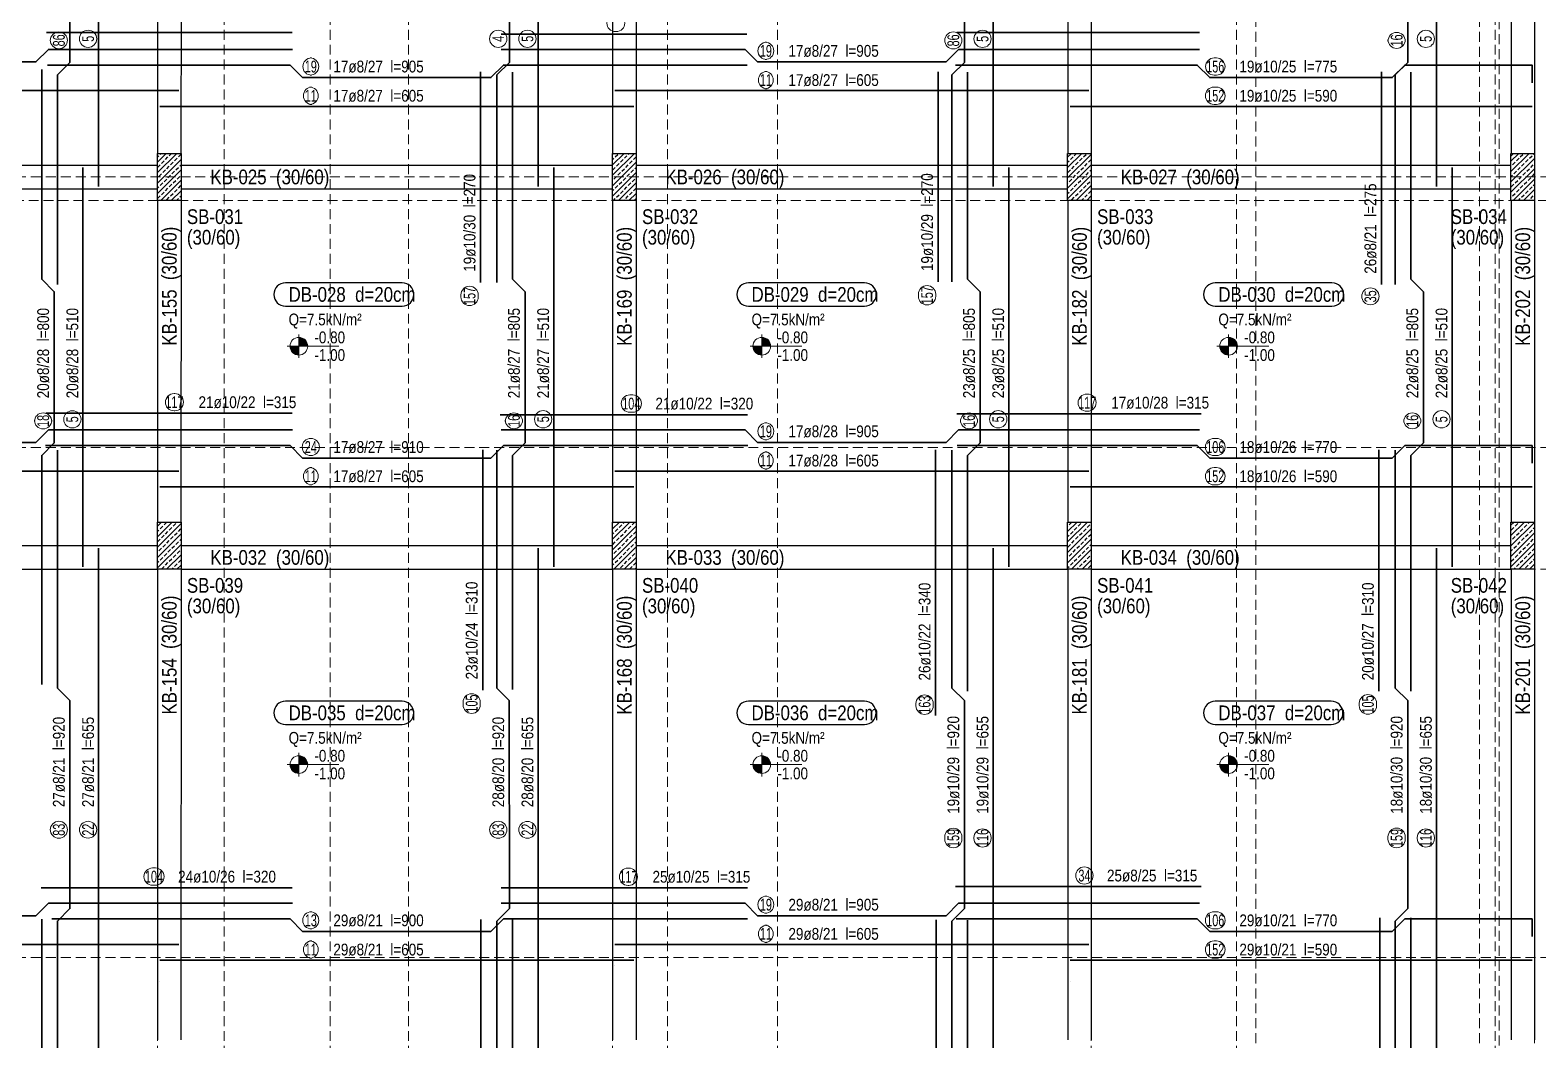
# Model space of a CAD drawing. Header units: millimetres. Extents: x 2300 to 11114, y 689 to 8824.
# Drawn here: x 5795 to 7716, y 4909 to 6196 of the extents above; entities that cross this region are included whole.
import ezdxf
from ezdxf.enums import TextEntityAlignment as Align

# ---------------------------------------------------------------- set-up
doc = ezdxf.new("R2010")
doc.units = ezdxf.units.MM
doc.linetypes.add('DASHED', pattern=[19.05, 12.7, -6.35])
for name, color, linetype, lineweight in [('AKS CIZGISI (BEYKENT)', 252, 'DASHED', 20), ('DONATI (BEYKENT)', 4, 'Continuous', 35), ('DONATI YAZISI (BEYKENT)', 3, 'Continuous', 20), ('DOSEME ISMI (BEYKENT)', 9, 'Continuous', 20), ('DOSEME PAFTA (BEYKENT)', 3, 'Continuous', 20), ('KIRIS (BEYKENT)', 2, 'Continuous', 30), ('KIRIS ISMI (BEYKENT)', 40, 'Continuous', 20), ('KOLON (BEYKENT)', 3, 'Continuous', 30), ('KOLON ISMI (BEYKENT)', 91, 'Continuous', 20), ('KOT CIZGI (BEYKENT)', 120, 'Continuous', 20), ('KOT YAZI (BEYKENT)', 7, 'Continuous', 20), ('POZ BALON (BEYKENT)', 14, 'Continuous', 20), ('POZ NO (BEYKENT)', 2, 'Continuous', 20), ('TARAMA (BEYKENT)', 252, 'Continuous', 25), ('YAZI (BEYKENT)', 140, 'Continuous', 20)]:
    doc.layers.add(name, color=color, linetype=linetype, lineweight=lineweight)
doc.styles.add('DONATI YAZISI (BEYKENT)', font='')
doc.styles.add('KOT (BEYKENT)', font='')
doc.styles.add('stastyle', font='RomanSTA.ttf')
doc.styles.add('YAZI (BEYKENT)', font='')
doc.styles.get('DONATI YAZISI (BEYKENT)').set_extended_font_data('Bahnschrift Light Condensed')
doc.styles.get('KOT (BEYKENT)').set_extended_font_data('Bahnschrift Light Condensed')
doc.styles.get('YAZI (BEYKENT)').set_extended_font_data('Bahnschrift Light Condensed')
pattern_1 = [(45, (705.027, 417.84), (-6.629126, 6.629126), []), (45, (711.6565, 417.84), (-6.629126, 6.629126), [4.6875, -2.34375])]

msp = doc.modelspace()

# ---------------------------------------------------------------- hatches: boundary and pattern name
at = {"layer": 'KOT CIZGI (BEYKENT)'}
h = msp.add_hatch(color=256, dxfattribs=at)
h.dxf.hatch_style = 1
h.paths.add_polyline_path([(6137.04, 5804.38), (6137.04, 5793.13), (6148.29, 5793.13, 0.4142136)])
h = msp.add_hatch(color=256, dxfattribs=at)
h.dxf.hatch_style = 1
h.paths.add_polyline_path([(6727.04, 5804.38), (6727.04, 5793.13), (6738.29, 5793.13, 0.4142136)])
h = msp.add_hatch(color=256, dxfattribs=at)
h.dxf.hatch_style = 1
h.paths.add_polyline_path([(7322.04, 5804.38), (7322.04, 5793.13), (7333.29, 5793.13, 0.4142136)])
h = msp.add_hatch(color=256, dxfattribs=at)
h.dxf.hatch_style = 1
h.paths.add_polyline_path([(6137.04, 5793.13), (6125.79, 5793.13, 0.4142136), (6137.04, 5781.88)])
h = msp.add_hatch(color=256, dxfattribs=at)
h.dxf.hatch_style = 1
h.paths.add_polyline_path([(6727.04, 5793.13), (6715.79, 5793.13, 0.4142136), (6727.04, 5781.88)])
h = msp.add_hatch(color=256, dxfattribs=at)
h.dxf.hatch_style = 1
h.paths.add_polyline_path([(7322.04, 5793.13), (7310.79, 5793.13, 0.4142136), (7322.04, 5781.88)])
h = msp.add_hatch(color=256, dxfattribs=at)
h.dxf.hatch_style = 1
h.paths.add_polyline_path([(6137.04, 5271.05), (6137.04, 5259.8), (6148.29, 5259.8, 0.4142136)])
h = msp.add_hatch(color=256, dxfattribs=at)
h.dxf.hatch_style = 1
h.paths.add_polyline_path([(6727.04, 5271.05), (6727.04, 5259.8), (6738.29, 5259.8, 0.4142136)])
h = msp.add_hatch(color=256, dxfattribs=at)
h.dxf.hatch_style = 1
h.paths.add_polyline_path([(7322.04, 5271.05), (7322.04, 5259.8), (7333.29, 5259.8, 0.4142136)])
h = msp.add_hatch(color=256, dxfattribs=at)
h.dxf.hatch_style = 1
h.paths.add_polyline_path([(6137.04, 5259.8), (6125.79, 5259.8, 0.4142136), (6137.04, 5248.55)])
h = msp.add_hatch(color=256, dxfattribs=at)
h.dxf.hatch_style = 1
h.paths.add_polyline_path([(6727.04, 5259.8), (6715.79, 5259.8, 0.4142136), (6727.04, 5248.55)])
h = msp.add_hatch(color=256, dxfattribs=at)
h.dxf.hatch_style = 1
h.paths.add_polyline_path([(7322.04, 5259.8), (7310.79, 5259.8, 0.4142136), (7322.04, 5248.55)])
at = {"layer": 'TARAMA (BEYKENT)'}
h = msp.add_hatch(dxfattribs=at)
h.set_pattern_fill('ANSI33', color=256, scale=1.5, style=0, pattern_type=0)
h.set_pattern_definition(pattern_1)
h.paths.add_polyline_path([(5956.88, 6038.91), (5986.88, 6038.91), (5986.88, 5978.91), (5956.88, 5978.91)], flags=0)
h = msp.add_hatch(dxfattribs=at)
h.set_pattern_fill('ANSI33', color=256, scale=1.5, style=0, pattern_type=0)
h.set_pattern_definition(pattern_1)
h.paths.add_polyline_path([(6536.88, 6038.91), (6566.88, 6038.91), (6566.88, 5978.91), (6536.88, 5978.91)], flags=0)
h = msp.add_hatch(dxfattribs=at)
h.set_pattern_fill('ANSI33', color=256, scale=1.5, style=0, pattern_type=0)
h.set_pattern_definition(pattern_1)
h.paths.add_polyline_path([(7116.88, 6038.91), (7146.88, 6038.91), (7146.88, 5978.91), (7116.88, 5978.91)], flags=0)
h = msp.add_hatch(dxfattribs=at)
h.set_pattern_fill('ANSI33', color=256, scale=1.5, style=0, pattern_type=0)
h.set_pattern_definition(pattern_1)
h.paths.add_polyline_path([(7681.88, 6038.91), (7711.88, 6038.91), (7711.88, 5978.91), (7681.88, 5978.91)], flags=0)
h = msp.add_hatch(dxfattribs=at)
h.set_pattern_fill('ANSI33', color=256, scale=1.5, style=0, pattern_type=0)
h.set_pattern_definition(pattern_1)
h.paths.add_polyline_path([(5956.88, 5568.91), (5986.88, 5568.91), (5986.88, 5508.91), (5956.88, 5508.91)], flags=0)
h = msp.add_hatch(dxfattribs=at)
h.set_pattern_fill('ANSI33', color=256, scale=1.5, style=0, pattern_type=0)
h.set_pattern_definition(pattern_1)
h.paths.add_polyline_path([(6536.88, 5568.91), (6566.88, 5568.91), (6566.88, 5508.91), (6536.88, 5508.91)], flags=0)
h = msp.add_hatch(dxfattribs=at)
h.set_pattern_fill('ANSI33', color=256, scale=1.5, style=0, pattern_type=0)
h.set_pattern_definition(pattern_1)
h.paths.add_polyline_path([(7116.88, 5568.91), (7146.88, 5568.91), (7146.88, 5508.91), (7116.88, 5508.91)], flags=0)
h = msp.add_hatch(dxfattribs=at)
h.set_pattern_fill('ANSI33', color=256, scale=1.5, style=0, pattern_type=0)
h.set_pattern_definition(pattern_1)
h.paths.add_polyline_path([(7681.88, 5568.91), (7711.88, 5568.91), (7711.88, 5508.91), (7681.88, 5508.91)], flags=0)

# ---------------------------------------------------------------- linework, layer by layer
at = {"layer": 'AKS CIZGISI (BEYKENT)'}
for p, q in [((7666.88, 748.91), (7666.88, 8543.91)), ((7356.88, 808.91), (7356.88, 8513.91)), ((7641.88, 808.91), (7641.88, 8483.91)), ((7711.88, 808.91), (7711.88, 8483.91)), ((5956.88, 868.91), (5956.88, 8453.91)), ((6041.88, 868.91), (6041.88, 8453.91)), ((6176.88, 868.91), (6176.88, 8453.91)), ((6276.88, 868.91), (6276.88, 8453.91)), ((6536.88, 868.91), (6536.88, 8453.91)), ((6606.88, 868.91), (6606.88, 8453.91)), ((6746.88, 868.91), (6746.88, 8453.91)), ((7146.88, 868.91), (7146.88, 8453.91)), ((7331.88, 868.91), (7331.88, 8453.91)), ((7661.88, 868.91), (7661.88, 8423.91)), ((3261.88, 6008.91), (10994.38, 6008.91)), ((3201.88, 5978.91), (11054.38, 5978.91)), ((3261.88, 5663.91), (10994.38, 5663.91)), ((3261.88, 5508.91), (10994.38, 5508.91)), ((3261.88, 5013.91), (10994.38, 5013.91))]:
    msp.add_line(p, q, dxfattribs=at)
at = {"layer": 'DONATI (BEYKENT)'}
for points in [[(5829.38, 5871.78), (5829.38, 6139.03), (5845.29, 6154.95), (5845.28, 6347.61), (5829.38, 6363.53), (5829.38, 6677.67)], [(6389.38, 5874.31), (6389.38, 6139.02), (6405.29, 6154.94), (6405.28, 6347.6), (6389.38, 6363.52), (6389.38, 6673.51)], [(6969.38, 5875.2), (6969.38, 6139.02), (6985.29, 6154.94), (6985.28, 6347.6), (6969.38, 6363.52), (6969.38, 6678.79)], [(7534.38, 5871.77), (7534.38, 6139.02), (7550.29, 6154.94), (7550.28, 6347.6), (7534.38, 6363.52), (7534.38, 6662)], [(5881.88, 5996.91), (5881.88, 6505.91)], [(6441.88, 5996.9), (6441.88, 6505.9)], [(7021.88, 5996.9), (7021.88, 6505.9)], [(7586.88, 5996.9), (7586.88, 6505.9)], [(5815.44, 6192.93), (6128.64, 6192.93)], [(6394.68, 6190.97), (6707.91, 6190.97)], [(6975.74, 6192.92), (7284.83, 6192.92)], [(5235.08, 6171.41), (5545.75, 6171.41), (5561.67, 6155.5), (5801.83, 6155.51), (5817.75, 6171.41), (6128.75, 6171.41)], [(6394.75, 6171.41), (6705.75, 6171.41), (6721.67, 6155.5), (6961.83, 6155.51), (6977.75, 6171.41), (7285, 6171.41)], [(5816.6, 6151.41), (6125.76, 6151.41), (6141.68, 6135.5), (6381.84, 6135.51), (6397.76, 6151.41), (6708.25, 6151.41)], [(6973.94, 6151.41), (7282.01, 6151.41), (7297.92, 6135.5), (7530.59, 6135.51), (7546.51, 6151.41), (7708.76, 6151.41), (7708.78, 6128.91)], [(5809.38, 5361.77), (5809.38, 5654.02), (5825.29, 5669.94), (5825.28, 5862.6), (5809.38, 5878.52), (5809.38, 6145.77)], [(6368.72, 5874.21), (6368.72, 6143.05)], [(6409.38, 5355.48), (6409.38, 5654.03), (6425.29, 5669.95), (6425.28, 5862.61), (6409.38, 5878.53), (6409.38, 6142.54)], [(6951.82, 5875.09), (6951.82, 6143.02)], [(6989.38, 5353.53), (6989.38, 5654.03), (7005.29, 5669.95), (7005.28, 5862.61), (6989.38, 5878.53), (6989.38, 6142.3)], [(7516.84, 5871.67), (7516.84, 6143)], [(7554.38, 5353.56), (7554.38, 5654.03), (7570.29, 5669.95), (7570.28, 5862.61), (7554.38, 5878.53), (7554.38, 6142.66)], [(5379.88, 6118.91), (5983.88, 6118.91)], [(6539.88, 6118.91), (7143.88, 6118.91)], [(5959.88, 6098.91), (6563.88, 6098.91)], [(7119.88, 6098.91), (7708.88, 6098.91)], [(5861.88, 5511.9), (5861.88, 6020.9)], [(6461.88, 5511.91), (6461.88, 6020.91)], [(7041.88, 5511.91), (7041.88, 6020.91)], [(7606.88, 5511.91), (7606.88, 6020.91)], [(5814.42, 5707.63), (6128.64, 5707.63)], [(6975.8, 5707.05), (7287.14, 5707.05)], [(6393.41, 5705.86), (6709.03, 5705.86)], [(5230.58, 5686.41), (5545.75, 5686.41), (5561.67, 5670.5), (5801.83, 5670.51), (5817.75, 5686.41), (6128.75, 5686.41)], [(6394.75, 5686.41), (6705.75, 5686.41), (6721.67, 5670.5), (6961.83, 5670.51), (6977.75, 5686.41), (7285, 5686.41)], [(5814.14, 5666.41), (6125.76, 5666.41), (6141.68, 5650.5), (6381.84, 5650.51), (6397.76, 5666.41), (6709.14, 5666.41)], [(5829.38, 4756.78), (5829.38, 5060.28), (5845.29, 5076.2), (5845.28, 5341.36), (5829.38, 5357.28), (5829.38, 5660.78)], [(6371.44, 5354.59), (6371.44, 5661.07)], [(6389.38, 4756.77), (6389.38, 5060.27), (6405.29, 5076.19), (6405.28, 5341.35), (6389.38, 5357.27), (6389.38, 5660.77)], [(6948.64, 5322.54), (6948.64, 5661.02)], [(6969.38, 4756.77), (6969.38, 5060.27), (6985.29, 5076.19), (6985.28, 5341.35), (6969.38, 5357.27), (6969.38, 5660.77)], [(6976.24, 5666.41), (7282.01, 5666.41), (7297.92, 5650.5), (7530.59, 5650.51), (7546.51, 5666.41), (7708.76, 5666.41), (7708.78, 5643.91)], [(7513.65, 5353.45), (7513.65, 5661.03)], [(7534.38, 4756.77), (7534.38, 5060.27), (7550.29, 5076.19), (7550.28, 5341.35), (7534.38, 5357.27), (7534.38, 5660.77)], [(5379.88, 5633.91), (5983.88, 5633.91)], [(6539.88, 5633.91), (7143.88, 5633.91)], [(5959.88, 5613.91), (6563.88, 5613.91)], [(7119.88, 5613.91), (7708.88, 5613.91)], [(5881.88, 4881.91), (5881.88, 5535.91)], [(6441.88, 4881.9), (6441.88, 5535.9)], [(7021.88, 4881.9), (7021.88, 5535.9)], [(7586.88, 4881.9), (7586.88, 5535.9)], [(5808.64, 5102.89), (6128.64, 5102.89)], [(6395.02, 5102.7), (6708.77, 5102.7)], [(6974, 5104.26), (7287.14, 5104.26)], [(5230.57, 5083.05), (5545.75, 5083.05), (5561.67, 5067.14), (5801.83, 5067.15), (5817.75, 5083.05), (6128.75, 5083.05)], [(6394.75, 5083.05), (6705.75, 5083.05), (6721.67, 5067.14), (6961.83, 5067.15), (6977.75, 5083.05), (7285, 5083.05)], [(5809.38, 4276.38), (5809.38, 4539.02), (5825.29, 4554.94), (5825.28, 4747.6), (5809.38, 4763.52), (5809.38, 5062.73)], [(5822.26, 5063.05), (6125.76, 5063.05), (6141.68, 5047.14), (6381.84, 5047.15), (6397.76, 5063.05), (6708.87, 5063.05)], [(6368.8, 4755.86), (6368.8, 5062.52)], [(6409.38, 4277.82), (6409.38, 4539.03), (6425.29, 4554.95), (6425.28, 4747.61), (6409.38, 4763.53), (6409.38, 5063.5)], [(6949.43, 4756.65), (6949.43, 5061.95)], [(6974.7, 5063.05), (7282.01, 5063.05), (7297.92, 5047.14), (7530.59, 5047.15), (7546.51, 5063.05), (7708.76, 5063.05), (7708.78, 5040.55)], [(6989.38, 4278.89), (6989.38, 4539.03), (7005.29, 4554.95), (7005.28, 4747.61), (6989.38, 4763.53), (6989.38, 5061.64)], [(7514.81, 4756.22), (7514.81, 5064.45)], [(7554.38, 4277.6), (7554.38, 4539.03), (7570.29, 4554.95), (7570.28, 4747.61), (7554.38, 4763.53), (7554.38, 5064.58)], [(5379.88, 5030.55), (5983.88, 5030.55)], [(6539.88, 5030.55), (7143.88, 5030.55)], [(5959.88, 5010.55), (6563.88, 5010.55)], [(7119.88, 5010.55), (7708.88, 5010.55)]]:
    msp.add_lwpolyline(points, dxfattribs=at)
at = {"layer": 'DOSEME PAFTA (BEYKENT)', "lineweight": -3}
for points in [[(6120.01, 5844.26), (6268.76, 5844.26, 1), (6268.76, 5873.93), (6120.01, 5873.93, 1)], [(6710.01, 5844.26), (6858.1, 5844.26, 1), (6858.1, 5873.93), (6710.01, 5873.93, 1)], [(7305.01, 5844.26), (7453.77, 5844.26, 1), (7453.77, 5873.93), (7305.01, 5873.93, 1)], [(6120.01, 5310.92), (6268.58, 5310.92, 1), (6268.58, 5340.6), (6120.01, 5340.6, 1)], [(6710.01, 5310.92), (6858.01, 5310.92, 1), (6858.01, 5340.6), (6710.01, 5340.6, 1)], [(7305.01, 5310.92), (7452.88, 5310.92, 1), (7452.88, 5340.6), (7305.01, 5340.6, 1)]]:
    msp.add_lwpolyline(points, format="xyb", close=True, dxfattribs=at)
at = {"layer": 'KIRIS (BEYKENT)'}
for p, q in [((5956.78, 6449.01), (5956.78, 6038.91)), ((5986.88, 6449.01), (5986.78, 6038.91)), ((6536.78, 6449.01), (6536.78, 6038.91)), ((6566.88, 6449.01), (6566.78, 6038.91)), ((7116.98, 6449.01), (7116.98, 6038.91)), ((7146.88, 6449.01), (7146.98, 6038.91)), ((7681.98, 6449.01), (7681.98, 6038.91)), ((7711.88, 6449.01), (7711.98, 6038.91)), ((5406.98, 6023.91), (5956.78, 6023.91)), ((5986.78, 6023.91), (6536.78, 6023.91)), ((6566.78, 6023.91), (7116.98, 6023.91)), ((7146.98, 6023.91), (7681.98, 6023.91)), ((5406.98, 5993.91), (5956.78, 5993.91)), ((5956.78, 5978.91), (5956.78, 5568.81)), ((5986.78, 5993.91), (6536.78, 5993.91)), ((5986.88, 5978.91), (5986.78, 5568.81)), ((6536.78, 5978.91), (6536.78, 5568.81)), ((6566.78, 5993.91), (7116.98, 5993.91)), ((6566.88, 5978.91), (6566.78, 5568.81)), ((7116.98, 5978.91), (7116.98, 5568.81)), ((7146.88, 5978.91), (7146.98, 5568.81)), ((7146.98, 5993.91), (7681.98, 5993.91)), ((7681.98, 5978.91), (7681.98, 5568.81)), ((7711.88, 5978.91), (7711.98, 5568.81)), ((5406.98, 5538.91), (5956.78, 5538.91)), ((5986.78, 5538.91), (6536.78, 5538.91)), ((6566.78, 5538.91), (7116.98, 5538.91)), ((7146.98, 5538.91), (7681.98, 5538.91)), ((5406.98, 5508.91), (5956.78, 5508.91)), ((5956.78, 5508.81), (5956.78, 4909.01)), ((5986.88, 5508.81), (5986.78, 4909.01)), ((5986.88, 5508.91), (6536.78, 5508.91)), ((6536.78, 5508.81), (6536.78, 4909.01)), ((6566.88, 5508.81), (6566.78, 4909.01)), ((6566.88, 5508.91), (7116.88, 5508.91)), ((7116.98, 5508.81), (7116.98, 4909.01)), ((7146.88, 5508.81), (7146.98, 4909.01)), ((7146.98, 5508.91), (7681.88, 5508.91)), ((7681.98, 5508.81), (7681.98, 4909.01)), ((7711.88, 5508.81), (7711.98, 4909.01))]:
    msp.add_line(p, q, dxfattribs=at)
at = {"layer": 'KOLON (BEYKENT)'}
for points in [[(5956.88, 6038.91), (5986.88, 6038.91), (5986.88, 5978.91), (5956.88, 5978.91)], [(6536.88, 6038.91), (6566.88, 6038.91), (6566.88, 5978.91), (6536.88, 5978.91)], [(7116.88, 6038.91), (7146.88, 6038.91), (7146.88, 5978.91), (7116.88, 5978.91)], [(7681.88, 6038.91), (7711.88, 6038.91), (7711.88, 5978.91), (7681.88, 5978.91)], [(5956.88, 5568.91), (5986.88, 5568.91), (5986.88, 5508.91), (5956.88, 5508.91)], [(6536.88, 5568.91), (6566.88, 5568.91), (6566.88, 5508.91), (6536.88, 5508.91)], [(7116.88, 5568.91), (7146.88, 5568.91), (7146.88, 5508.91), (7116.88, 5508.91)], [(7681.88, 5568.91), (7711.88, 5568.91), (7711.88, 5508.91), (7681.88, 5508.91)]]:
    msp.add_lwpolyline(points, close=True, dxfattribs=at)
at = {"layer": 'KOT CIZGI (BEYKENT)'}
for p, q in [((6137.04, 5808.13), (6137.04, 5778.13)), ((6727.04, 5808.13), (6727.04, 5778.13)), ((7322.04, 5808.13), (7322.04, 5778.13)), ((6122.04, 5793.13), (6188.08, 5793.13)), ((6712.04, 5793.13), (6778.08, 5793.13)), ((7307.04, 5793.13), (7373.08, 5793.13)), ((6137.04, 5274.8), (6137.04, 5244.8)), ((6727.04, 5274.8), (6727.04, 5244.8)), ((7322.04, 5274.8), (7322.04, 5244.8)), ((6122.04, 5259.8), (6188.08, 5259.8)), ((6712.04, 5259.8), (6778.08, 5259.8)), ((7307.04, 5259.8), (7373.08, 5259.8))]:
    msp.add_line(p, q, dxfattribs=at)
for centre in [(6137.04, 5793.13), (6727.04, 5793.13), (7322.04, 5793.13), (6137.04, 5259.8), (6727.04, 5259.8), (7322.04, 5259.8)]:
    msp.add_circle(centre, 11.25, dxfattribs=at)
at = {"layer": 'POZ BALON (BEYKENT)'}
for p, q in [((6540.57, 6194.1), (6541.47, 6194.1)), ((5820.14, 6183.26), (5820.14, 6182.78)), ((5842.14, 6183.26), (5842.14, 6182.78)), ((6733.12, 6180.64), (6731.37, 6180.64)), ((6960.14, 6183.15), (6960.14, 6182.75)), ((6982.14, 6183.15), (6982.14, 6182.75)), ((7525.14, 6183.83), (7525.14, 6182.08)), ((7547.14, 6183.83), (7547.14, 6182.08)), ((6153.13, 6160.64), (6151.38, 6160.64)), ((6733.12, 6158.64), (6731.37, 6158.64)), ((7303.6, 6160.64), (7306.41, 6160.64)), ((6153.13, 6138.64), (6151.38, 6138.64)), ((6733.75, 6143.41), (6730.72, 6143.41)), ((7303.6, 6138.64), (7306.41, 6138.64)), ((6153.76, 6123.41), (6150.73, 6123.41)), ((6733.75, 6121.41), (6730.72, 6121.41)), ((7303.47, 6123.41), (7306.51, 6123.41)), ((6153.76, 6101.41), (6150.73, 6101.41)), ((7303.47, 6101.41), (7306.51, 6101.41)), ((6343.58, 5855.91), (6343.58, 5858.6)), ((6365.58, 5855.91), (6365.58, 5858.6)), ((6926.68, 5856.79), (6926.68, 5859.49)), ((6948.68, 5856.79), (6948.68, 5859.49)), ((7491.7, 5856.9), (7491.7, 5856.53)), ((7513.7, 5856.9), (7513.7, 5856.53)), ((5977.94, 5732.77), (5978.84, 5732.77)), ((6558.84, 5731), (6562.57, 5731)), ((7141.23, 5732.19), (7142.13, 5732.19)), ((5977.94, 5710.77), (5978.84, 5710.77)), ((6558.84, 5709), (6562.57, 5709)), ((7141.23, 5710.19), (7142.13, 5710.19)), ((5800.14, 5698.72), (5800.14, 5697.22)), ((5822.14, 5698.72), (5822.14, 5697.22)), ((6400.14, 5698.88), (6400.14, 5697.13)), ((6422.14, 5698.88), (6422.14, 5697.13)), ((6733.12, 5695.64), (6731.37, 5695.64)), ((6980.14, 5698.9), (6980.14, 5697.15)), ((7002.14, 5698.9), (7002.14, 5697.15)), ((7545.14, 5698.9), (7545.14, 5697.15)), ((7567.14, 5698.9), (7567.14, 5697.15)), ((6152.27, 5675.64), (6152.24, 5675.64)), ((6733.12, 5673.64), (6731.37, 5673.64)), ((7303.5, 5675.64), (7306.51, 5675.64)), ((6152.27, 5653.64), (6152.24, 5653.64)), ((6733.75, 5658.41), (6730.72, 5658.41)), ((7303.5, 5653.64), (7306.51, 5653.64)), ((6153.76, 5638.41), (6150.73, 5638.41)), ((6733.75, 5636.41), (6730.72, 5636.41)), ((7303.47, 5638.41), (7306.51, 5638.41)), ((6153.76, 5616.41), (6150.73, 5616.41)), ((7303.47, 5616.41), (7306.51, 5616.41)), ((6346.3, 5336.09), (6346.3, 5339.19)), ((6368.3, 5336.09), (6368.3, 5339.19)), ((6923.5, 5334.85), (6923.5, 5337.62)), ((6945.5, 5334.85), (6945.5, 5337.62)), ((7488.52, 5334.95), (7488.52, 5338.05)), ((7510.52, 5334.95), (7510.52, 5338.05)), ((5820.14, 5177.02), (5820.14, 5176.56)), ((5842.14, 5177.02), (5842.14, 5176.56)), ((5857.38, 5177.04), (5857.38, 5176.51)), ((5879.38, 5177.04), (5879.38, 5176.51)), ((6380.14, 5176.98), (6380.14, 5176.52)), ((6402.14, 5176.98), (6402.14, 5176.52)), ((6417.38, 5177.01), (6417.38, 5176.47)), ((6439.38, 5177.01), (6439.38, 5176.47)), ((6960.14, 5164.82), (6960.14, 5167.74)), ((6982.14, 5164.82), (6982.14, 5167.74)), ((6997.38, 5165.7), (6997.38, 5166.83)), ((7019.38, 5165.7), (7019.38, 5166.83)), ((7525.14, 5164.73), (7525.14, 5167.81)), ((7547.14, 5164.73), (7547.14, 5167.81)), ((7562.38, 5165.7), (7562.38, 5166.82)), ((7584.38, 5165.7), (7584.38, 5166.82)), ((5950.5, 5128.03), (5954.22, 5128.03)), ((6556.55, 5127.83), (6557.45, 5127.83)), ((7138.15, 5129.4), (7138.3, 5129.4)), ((5950.5, 5106.03), (5954.22, 5106.03)), ((6556.55, 5105.83), (6557.45, 5105.83)), ((6733.12, 5092.28), (6731.37, 5092.28)), ((7138.15, 5107.4), (7138.3, 5107.4)), ((6153.06, 5072.28), (6151.45, 5072.28)), ((6733.75, 5055.05), (6730.72, 5055.05)), ((6733.12, 5070.28), (6731.37, 5070.28)), ((7303.5, 5072.28), (7306.51, 5072.28)), ((6153.76, 5035.05), (6150.73, 5035.05)), ((6153.06, 5050.28), (6151.45, 5050.28)), ((7303.47, 5035.05), (7306.51, 5035.05)), ((7303.5, 5050.28), (7306.51, 5050.28)), ((6733.75, 5033.05), (6730.72, 5033.05)), ((6153.76, 5013.05), (6150.73, 5013.05)), ((7303.47, 5013.05), (7306.51, 5013.05))]:
    msp.add_line(p, q, dxfattribs=at)
for centre in [(5868.38, 6185.01), (6391.14, 6185), (6428.38, 6184.99), (7008.38, 6184.94), (7573.38, 6184.94), (5848.38, 5699.96), (6448.38, 5700), (7028.38, 5700.01), (7593.38, 5700.01)]:
    msp.add_circle(centre, 11, dxfattribs=at)
for centre, start, end in [((6540.57, 6205.1), 90, 270), ((6541.47, 6205.1), 270, 90), ((5831.14, 6182.78), 0, 180), ((6971.14, 6182.75), 0, 180), ((7536.14, 6182.08), 0, 180), ((5831.14, 6183.26), 180, 0), ((6733.12, 6169.64), 90, 270), ((6731.37, 6169.64), 270, 90), ((6971.14, 6183.15), 180, 0), ((7536.14, 6183.83), 180, 0), ((6153.13, 6149.64), 90, 270), ((6151.38, 6149.64), 270, 90), ((7303.6, 6149.64), 90, 270), ((7306.41, 6149.64), 270, 90), ((6733.75, 6132.41), 90, 270), ((6730.72, 6132.41), 270, 90), ((6153.76, 6112.41), 90, 270), ((6150.73, 6112.41), 270, 90), ((7303.47, 6112.41), 90, 270), ((7306.51, 6112.41), 270, 90), ((6354.58, 5858.6), 0, 180), ((6937.68, 5859.49), 0, 180), ((7502.7, 5856.53), 0, 180), ((6354.58, 5855.91), 180, 0), ((6937.68, 5856.79), 180, 0), ((7502.7, 5856.9), 180, 0), ((5977.94, 5721.77), 90, 270), ((5978.84, 5721.77), 270, 90), ((6558.84, 5720), 90, 270), ((6562.57, 5720), 270, 90), ((7141.23, 5721.19), 90, 270), ((7142.13, 5721.19), 270, 90), ((5811.14, 5697.22), 0, 180), ((6411.14, 5697.13), 0, 180), ((6991.14, 5697.15), 0, 180), ((7556.14, 5697.15), 0, 180), ((5811.14, 5698.72), 180, 0), ((6411.14, 5698.88), 180, 0), ((6733.12, 5684.64), 90, 270), ((6731.37, 5684.64), 270, 90), ((6991.14, 5698.9), 180, 0), ((7556.14, 5698.9), 180, 0), ((6152.27, 5664.64), 90, 270), ((6152.24, 5664.64), 270, 90), ((7303.5, 5664.64), 90, 270), ((7306.51, 5664.64), 270, 90), ((6733.75, 5647.41), 90, 270), ((6730.72, 5647.41), 270, 90), ((6153.76, 5627.41), 90, 270), ((6150.73, 5627.41), 270, 90), ((7303.47, 5627.41), 90, 270), ((7306.51, 5627.41), 270, 90), ((6357.3, 5339.19), 0, 180), ((6934.5, 5337.62), 0, 180), ((7499.52, 5338.05), 0, 180), ((6357.3, 5336.09), 180, 0), ((6934.5, 5334.85), 180, 0), ((7499.52, 5334.95), 180, 0), ((5831.14, 5176.56), 0, 180), ((5831.14, 5177.02), 180, 0), ((5868.38, 5176.51), 0, 180), ((5868.38, 5177.04), 180, 0), ((6391.14, 5176.52), 0, 180), ((6391.14, 5176.98), 180, 0), ((6428.38, 5176.47), 0, 180), ((6428.38, 5177.01), 180, 0), ((6971.14, 5167.74), 0, 180), ((7008.38, 5166.83), 0, 180), ((7536.14, 5167.81), 0, 180), ((7573.38, 5166.82), 0, 180), ((6971.14, 5164.82), 180, 0), ((7008.38, 5165.7), 180, 0), ((7536.14, 5164.73), 180, 0), ((7573.38, 5165.7), 180, 0), ((5950.5, 5117.03), 90, 270), ((5954.22, 5117.03), 270, 90), ((6556.55, 5116.83), 90, 270), ((6557.45, 5116.83), 270, 90), ((7138.15, 5118.4), 90, 270), ((7138.3, 5118.4), 270, 90), ((6733.12, 5081.28), 90, 270), ((6731.37, 5081.28), 270, 90), ((6153.06, 5061.28), 90, 270), ((6151.45, 5061.28), 270, 90), ((6733.75, 5044.05), 90, 270), ((6730.72, 5044.05), 270, 90), ((7303.5, 5061.28), 90, 270), ((7306.51, 5061.28), 270, 90), ((6153.76, 5024.05), 90, 270), ((6150.73, 5024.05), 270, 90), ((7303.47, 5024.05), 90, 270), ((7306.51, 5024.05), 270, 90)]:
    msp.add_arc(centre, 11, start, end, dxfattribs=at)

# ---------------------------------------------------------------- texts
at = {"layer": 'DONATI (BEYKENT)', "style": 'stastyle'}
for s, p in [('& 1-.2- 1- 5.8- 5.65', (6539.88, 6118.91)), ('& 1-.2- 1- 5.5- 6.1', (5959.88, 6098.91)), ('& 1-.2- 1- 6.1- 0', (7119.88, 6098.91)), ('& 1-.2- 1- 5- 6', (5881.88, 5996.91)), ('& 1-.2- 1- 5- 6.000002', (6441.88, 5996.9)), ('& 1-.2- 1- 5.000001- 6', (7021.88, 5996.9)), ('& 1-.2- 1- 4.999999- 6.000003', (7586.88, 5996.9)), ('& 1-.2- 1- 5.8- 5.65', (6539.88, 5633.91)), ('& 1-.2- 1- 5.5- 6.1', (5959.88, 5613.91)), ('& 1-.2- 1- 6.1- 0', (7119.88, 5613.91)), ('& 1-.2- 1- 6.000001- 5', (5861.88, 5511.9)), ('& 1-.2- 1- 5.999999- 5', (6461.88, 5511.91)), ('& 1-.2- 1- 6- 5.000001', (7041.88, 5511.91)), ('& 1-.2- 1- 6- 4.999999', (7606.88, 5511.91)), ('& 1-.2- 1- 5.799998- 5.650002', (6539.88, 5003.91)), ('& 1-.2- 1- 5.500001- 6.099998', (5959.88, 4983.91)), ('& 1-.2- 1- 6.099998- 0', (7119.88, 4983.91))]:
    msp.add_text(s, height=0.00075, dxfattribs=at).set_placement(p)
at = {"layer": 'DONATI YAZISI (BEYKENT)', "style": 'DONATI YAZISI (BEYKENT)'}
for s, p in [(' 17ø8/27  l=905', (6756.25, 6162.14)), (' 17ø8/27  l=905', (6176.26, 6142.14)), (' 19ø10/25  l=775', (7331.01, 6142.14)), (' 17ø8/27  l=605', (6756.23, 6124.91)), (' 17ø8/27  l=605', (6176.24, 6104.91)), (' 19ø10/25  l=590', (7330.99, 6104.91)), (' 21ø10/22  l=315', (6004.39, 5714.27)), (' 21ø10/22  l=320', (6586.7, 5712.5)), (' 17ø10/28  l=315', (7167.68, 5713.69)), (' 17ø8/28  l=905', (6756.25, 5677.14)), (' 17ø8/27  l=910', (6176.26, 5657.14)), (' 18ø10/26  l=770', (7331.01, 5657.14)), (' 17ø8/28  l=605', (6756.23, 5639.91)), (' 17ø8/27  l=605', (6176.24, 5619.91)), (' 18ø10/26  l=590', (7330.99, 5619.91)), (' 24ø10/26  l=320', (5978.36, 5109.53)), (' 25ø10/25  l=315', (6583, 5109.33)), (' 25ø8/25  l=315', (7162.23, 5110.9)), (' 29ø8/21  l=905', (6756.25, 5073.78)), (' 29ø8/21  l=900', (6176.26, 5053.78)), (' 29ø10/21  l=770', (7331.01, 5053.78)), (' 29ø8/21  l=605', (6756.23, 5036.55)), (' 29ø8/21  l=605', (6176.24, 5016.55)), (' 29ø10/21  l=590', (7330.99, 5016.55))]:
    msp.add_text(s, height=15, dxfattribs=at).set_placement(p)
for s, p in [(' 19ø10/30  l=270', (6362.08, 5883.25)), (' 19ø10/29  l=270', (6945.18, 5884.14)), (' 26ø8/21  l=275', (7510.2, 5880.71)), (' 20ø8/28  l=800', (5818.64, 5721.97)), (' 20ø8/28  l=510', (5855.88, 5721.96)), (' 21ø8/27  l=805', (6418.64, 5722.01)), (' 21ø8/27  l=510', (6455.88, 5722)), (' 23ø8/25  l=805', (6998.64, 5722.02)), (' 23ø8/25  l=510', (7035.88, 5722.01)), (' 22ø8/25  l=805', (7563.64, 5722.03)), (' 22ø8/25  l=510', (7600.88, 5722.01)), (' 23ø10/24  l=310', (6364.8, 5363.64)), (' 26ø10/22  l=340', (6942, 5362.24)), (' 20ø10/27  l=310', (7507.02, 5362.5)), (' 27ø8/21  l=920', (5838.64, 5200.79)), (' 27ø8/21  l=655', (5875.88, 5200.78)), (' 28ø8/20  l=920', (6398.64, 5200.75)), (' 28ø8/20  l=655', (6435.88, 5200.74)), (' 19ø10/29  l=920', (6978.64, 5192.28)), (' 19ø10/29  l=655', (7015.88, 5192.26)), (' 18ø10/30  l=920', (7543.64, 5192.27)), (' 18ø10/30  l=655', (7580.88, 5192.26))]:
    msp.add_text(s, height=15, rotation=90, dxfattribs=at).set_placement(p)
at = {"layer": 'DOSEME ISMI (BEYKENT)', "style": 'YAZI (BEYKENT)'}
for s, p in [('DB-028  d=20cm', (6123.97, 5849.74)), ('DB-029  d=20cm', (6713.97, 5849.74)), ('DB-030  d=20cm', (7308.97, 5849.74)), ('DB-035  d=20cm', (6123.97, 5316.41)), ('DB-036  d=20cm', (6713.97, 5316.41)), ('DB-037  d=20cm', (7308.97, 5316.41))]:
    msp.add_text(s, height=18.75, dxfattribs=at).set_placement(p)
at = {"layer": 'KIRIS ISMI (BEYKENT)', "style": 'YAZI (BEYKENT)'}
for s, p in [('KB-025  (30/60)', (6024.28, 5999.53)), ('KB-026  (30/60)', (6604.28, 5999.53)), ('KB-027  (30/60)', (7184.48, 5999.53)), ('KB-032  (30/60)', (6024.28, 5514.53)), ('KB-033  (30/60)', (6604.28, 5514.53)), ('KB-034  (30/60)', (7184.48, 5514.53))]:
    msp.add_text(s, height=18.75, dxfattribs=at).set_placement(p)
for s, p in [('KB-155  (30/60)', (5981.27, 5793.87)), ('KB-169  (30/60)', (6561.27, 5793.64)), ('KB-182  (30/60)', (7141.27, 5793.71)), ('KB-202  (30/60)', (7706.27, 5793.65)), ('KB-154  (30/60)', (5981.27, 5323.7)), ('KB-168  (30/60)', (6561.27, 5323.54)), ('KB-181  (30/60)', (7141.27, 5323.66)), ('KB-201  (30/60)', (7706.27, 5323.61))]:
    msp.add_text(s, height=18.75, rotation=90, dxfattribs=at).set_placement(p)
at = {"layer": 'KOLON ISMI (BEYKENT)', "style": 'YAZI (BEYKENT)'}
for s, p in [('SB-031', (5994.38, 5948.91)), ('SB-032', (6574.38, 5948.91)), ('SB-033', (7154.39, 5948.91)), ('SB-034', (7605.11, 5948.91)), ('(30/60)', (5994.38, 5922.66)), ('(30/60)', (6574.38, 5922.66)), ('(30/60)', (7154.39, 5922.66)), ('(30/60)', (7605.11, 5922.66)), ('SB-039', (5994.38, 5478.91)), ('SB-040', (6574.38, 5478.91)), ('SB-041', (7154.39, 5478.91)), ('SB-042', (7605.11, 5478.91)), ('(30/60)', (5994.38, 5452.66)), ('(30/60)', (6574.38, 5452.66)), ('(30/60)', (7154.39, 5452.66)), ('(30/60)', (7605.11, 5452.66))]:
    msp.add_text(s, height=18.75, dxfattribs=at).set_placement(p)
at = {"layer": 'KOT YAZI (BEYKENT)', "style": 'KOT (BEYKENT)'}
for s, p in [(' -0.80', (6152.04, 5796.88)), (' -0.80', (6742.04, 5796.88)), (' -0.80', (7337.04, 5796.88)), (' -1.00', (6152.04, 5774.38)), (' -1.00', (6742.04, 5774.38)), (' -1.00', (7337.04, 5774.38)), (' -0.80', (6152.04, 5263.55)), (' -0.80', (6742.04, 5263.55)), (' -0.80', (7337.04, 5263.55)), (' -1.00', (6152.04, 5241.05)), (' -1.00', (6742.04, 5241.05)), (' -1.00', (7337.04, 5241.05))]:
    msp.add_text(s, height=15, dxfattribs=at).set_placement(p)
at = {"layer": 'POZ NO (BEYKENT)', "style": 'YAZI (BEYKENT)', "width": 0.8}
for s, p in [('86', (5831.14, 6183.02)), ('5', (5868.38, 6185.01)), ('4', (6391.14, 6185)), ('5', (6428.38, 6184.99)), ('86', (6971.14, 6182.95)), ('5', (7008.38, 6184.94)), ('16', (7536.14, 6182.95)), ('5', (7573.38, 6184.94)), ('157', (6354.58, 5857.25)), ('157', (6937.68, 5858.14)), ('35', (7502.7, 5856.71)), ('18', (5811.14, 5697.97)), ('5', (5848.38, 5699.96)), ('16', (6411.14, 5698.01)), ('5', (6448.38, 5700)), ('16', (6991.14, 5698.02)), ('5', (7028.38, 5700.01)), ('16', (7556.14, 5698.03)), ('5', (7593.38, 5700.01)), ('105', (6357.3, 5337.64)), ('163', (6934.5, 5336.24)), ('105', (7499.52, 5336.5)), ('83', (5831.14, 5176.79)), ('22', (5868.38, 5176.78)), ('83', (6391.14, 5176.75)), ('22', (6428.38, 5176.74)), ('159', (6971.14, 5166.28)), ('116', (7008.38, 5166.26)), ('159', (7536.14, 5166.27)), ('116', (7573.38, 5166.26))]:
    msp.add_text(s, height=15, rotation=90, dxfattribs=at).set_placement(p, align=Align.MIDDLE_CENTER)
for s, p in [('19', (6732.25, 6169.64)), ('19', (6152.26, 6149.64)), ('156', (7305.01, 6149.64)), ('11', (6732.23, 6132.41)), ('11', (6152.24, 6112.41)), ('152', (7304.99, 6112.41)), ('117', (5978.39, 5721.77)), ('104', (6560.7, 5720)), ('117', (7141.68, 5721.19)), ('19', (6732.25, 5684.64)), ('24', (6152.26, 5664.64)), ('106', (7305.01, 5664.64)), ('11', (6732.23, 5647.41)), ('11', (6152.24, 5627.41)), ('152', (7304.99, 5627.41)), ('104', (5952.36, 5117.03)), ('117', (6557, 5116.83)), ('34', (7138.23, 5118.4)), ('19', (6732.25, 5081.28)), ('13', (6152.26, 5061.28)), ('106', (7305.01, 5061.28)), ('11', (6732.23, 5044.05)), ('11', (6152.24, 5024.05)), ('152', (7304.99, 5024.05))]:
    msp.add_text(s, height=15, dxfattribs=at).set_placement(p, align=Align.MIDDLE_CENTER)
at = {"layer": 'YAZI (BEYKENT)', "style": 'YAZI (BEYKENT)'}
for p in [(6123.97, 5819.74), (6713.97, 5819.74), (7308.97, 5819.74), (6123.97, 5286.41), (6713.97, 5286.41), (7308.97, 5286.41)]:
    msp.add_text('Q=7.5kN/m²', height=15, dxfattribs=at).set_placement(p)

doc.saveas('drawing.dxf')
